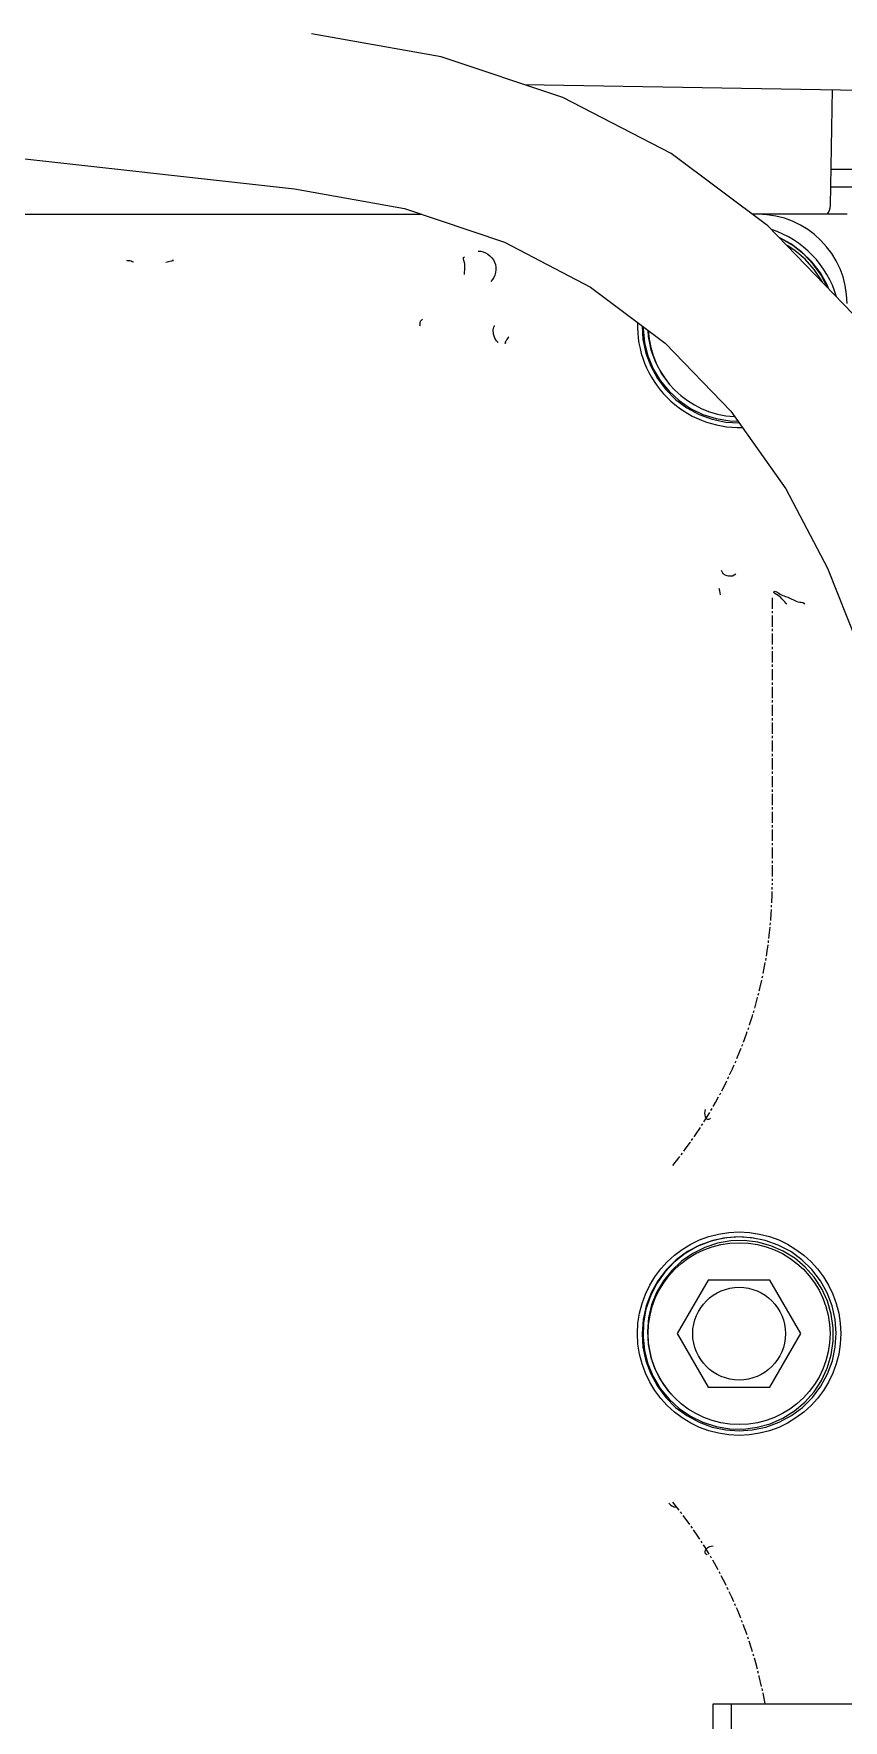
# Model space of a CAD drawing. Header units: metres. Extents: x 27859 to 32645, y 1492 to 8791.
# Drawn here: x 30191.1 to 30281.9, y 5757.2 to 5946.3 of the extents above; entities that cross this region are included whole.
import ezdxf

# ---------------------------------------------------------------- set-up
doc = ezdxf.new("R2010")
doc.units = ezdxf.units.M
doc.linetypes.add('CENTER', pattern=[2, 1.25, -0.25, 0.25, -0.25])
doc.layers.add('E-EQPT', color=190, linetype='Continuous')
doc.layers.add('E-HAT', color=253, linetype='CENTER', lineweight=15)

# ---------------------------------------------------------------- blocks, each defined once
blk = doc.blocks.new('EDG')
at = {"color": 0, "linetype": 'Continuous'}
for p, q in [((600.99, 1748.32, 1), (600.99, 2348.32, 1)), ((602.99, 2348.32, 1), (602.99, 1748.32, 1)), ((602.99, 1748.32, 1), (580.99, 1748.32, 1)), ((596.6, 1716.92, 1), (595.19, 1716.3, 1)), ((597.08, 1717.3, 1), (595.61, 1716.76, 1)), ((598.08, 1717.32, 1), (596.6, 1716.92, 1)), ((598.61, 1717.62, 1), (597.08, 1717.3, 1)), ((599.61, 1717.51, 1), (598.08, 1717.32, 1)), ((600.09, 1717.72, 1), (598.61, 1717.62, 1)), ((601.15, 1717.48, 1), (599.61, 1717.51, 1)), ((601.58, 1717.62, 1), (600.09, 1717.72, 1)), ((602.68, 1717.23, 1), (601.15, 1717.48, 1)), ((603.11, 1717.3, 1), (601.58, 1717.62, 1)), ((604.15, 1716.75, 1), (602.68, 1717.23, 1)), ((604.58, 1716.76, 1), (603.11, 1717.3, 1)), ((592.97, 1715.08, 1), (591.86, 1713.96, 1)), ((593.88, 1715.49, 1), (592.71, 1714.5, 1)), ((594.23, 1716.01, 1), (592.97, 1715.08, 1)), ((595.19, 1716.3, 1), (593.88, 1715.49, 1)), ((595.61, 1716.76, 1), (594.23, 1716.01, 1)), ((605.53, 1716.08, 1), (604.15, 1716.75, 1)), ((605.95, 1716.01, 1), (604.58, 1716.76, 1)), ((606.81, 1715.21, 1), (605.53, 1716.08, 1)), ((607.21, 1715.08, 1), (605.95, 1716.01, 1)), ((607.95, 1714.16, 1), (606.81, 1715.21, 1)), ((608.32, 1713.97, 1), (607.21, 1715.08, 1)), ((591.69, 1713.35, 1), (590.84, 1712.06, 1)), ((591.86, 1713.96, 1), (590.92, 1712.71, 1)), ((592.71, 1714.5, 1), (591.69, 1713.35, 1)), ((607.88, 1713.42, 1), (607.7, 1713.6, 1)), ((608.77, 1712.23, 1), (607.88, 1713.42, 1)), ((608.93, 1712.96, 1), (607.95, 1714.16, 1)), ((609.26, 1712.72, 1), (608.32, 1713.97, 1)), ((590.17, 1711.33, 1), (589.63, 1709.86, 1)), ((590.92, 1712.71, 1), (590.17, 1711.33, 1)), ((590.84, 1712.06, 1), (590.2, 1710.67, 1)), ((596.63, 1712.82, 1), (593.16, 1706.82, 1)), ((603.56, 1712.82, 1), (596.63, 1712.82, 1)), ((607.02, 1706.82, 1), (603.56, 1712.82, 1)), ((609.48, 1710.91, 1), (608.77, 1712.23, 1)), ((609.73, 1711.63, 1), (608.93, 1712.96, 1)), ((610, 1711.34, 1), (609.26, 1712.72, 1)), ((610.32, 1710.2, 1), (609.73, 1711.63, 1)), ((610.55, 1709.88, 1), (610, 1711.34, 1)), ((589.63, 1709.86, 1), (589.31, 1708.33, 1)), ((590.2, 1710.67, 1), (589.76, 1709.2, 1)), ((609.99, 1709.51, 1), (609.48, 1710.91, 1)), ((610.3, 1708.04, 1), (609.99, 1709.51, 1)), ((610.71, 1708.7, 1), (610.32, 1710.2, 1)), ((610.88, 1708.35, 1), (610.55, 1709.88, 1)), ((589.31, 1708.33, 1), (589.21, 1706.77, 1)), ((589.76, 1709.2, 1), (589.53, 1707.68, 1)), ((589.53, 1707.68, 1), (589.53, 1706.15, 1)), ((610.38, 1706.55, 1), (610.3, 1708.04, 1)), ((610.87, 1707.16, 1), (610.71, 1708.7, 1)), ((610.98, 1706.79, 1), (610.88, 1708.35, 1)), ((589.21, 1706.77, 1), (589.33, 1705.22, 1)), ((589.53, 1706.15, 1), (589.75, 1704.63, 1)), ((593.16, 1706.82, 1), (596.63, 1700.82, 1)), ((603.56, 1700.82, 1), (607.02, 1706.82, 1)), ((610.25, 1705.05, 1), (610.38, 1706.55, 1)), ((610.54, 1704.08, 1), (610.82, 1705.61, 1)), ((610.82, 1705.61, 1), (610.87, 1707.16, 1)), ((610.86, 1705.23, 1), (610.98, 1706.79, 1)), ((589.33, 1705.22, 1), (589.67, 1703.7, 1)), ((589.67, 1703.7, 1), (590.22, 1702.24, 1)), ((589.75, 1704.63, 1), (590.19, 1703.16, 1)), ((609.9, 1703.59, 1), (610.25, 1705.05, 1)), ((609.96, 1702.24, 1), (610.52, 1703.7, 1)), ((610.04, 1702.61, 1), (610.54, 1704.08, 1)), ((610.52, 1703.7, 1), (610.86, 1705.23, 1)), ((590.19, 1703.16, 1), (590.83, 1701.78, 1)), ((590.22, 1702.24, 1), (590.98, 1700.88, 1)), ((608.58, 1700.89, 1), (609.34, 1702.2, 1)), ((609.2, 1700.88, 1), (609.96, 1702.24, 1)), ((609.34, 1702.2, 1), (609.9, 1703.59, 1)), ((609.34, 1701.22, 1), (610.04, 1702.61, 1)), ((590.83, 1701.78, 1), (591.67, 1700.5, 1)), ((590.98, 1700.88, 1), (591.93, 1699.64, 1)), ((591.67, 1700.5, 1), (592.68, 1699.35, 1)), ((596.63, 1700.82, 1), (603.56, 1700.82, 1)), ((607.37, 1698.81, 1), (608.44, 1699.94, 1)), ((607.64, 1699.72, 1), (608.58, 1700.89, 1)), ((608.25, 1699.64, 1), (609.2, 1700.88, 1)), ((608.44, 1699.94, 1), (609.34, 1701.22, 1)), ((591.93, 1699.64, 1), (593.05, 1698.55, 1)), ((592.68, 1699.35, 1), (593.85, 1698.37, 1)), ((593.05, 1698.55, 1), (594.31, 1697.62, 1)), ((593.85, 1698.37, 1), (595.14, 1697.57, 1)), ((605.3, 1697.82, 1), (606.54, 1698.69, 1)), ((605.88, 1697.62, 1), (607.14, 1698.54, 1)), ((606.15, 1697.84, 1), (607.37, 1698.81, 1)), ((606.54, 1698.69, 1), (607.64, 1699.72, 1)), ((607.14, 1698.54, 1), (608.25, 1699.64, 1)), ((594.31, 1697.62, 1), (595.7, 1696.89, 1)), ((595.14, 1697.57, 1), (596.54, 1696.96, 1)), ((595.7, 1696.89, 1), (597.17, 1696.37, 1)), ((596.54, 1696.96, 1), (598, 1696.56, 1)), ((597.17, 1696.37, 1), (598.71, 1696.06, 1)), ((598, 1696.56, 1), (599.51, 1696.38, 1)), ((599.51, 1696.38, 1), (601.03, 1696.42, 1)), ((600.27, 1695.98, 1), (601.83, 1696.12, 1)), ((601.03, 1696.42, 1), (602.52, 1696.68, 1)), ((601.5, 1696.06, 1), (603.03, 1696.37, 1)), ((601.83, 1696.12, 1), (603.35, 1696.48, 1)), ((602.52, 1696.68, 1), (603.95, 1697.15, 1)), ((603.03, 1696.37, 1), (604.5, 1696.89, 1)), ((603.35, 1696.48, 1), (604.8, 1697.06, 1)), ((603.95, 1697.15, 1), (605.3, 1697.82, 1)), ((604.5, 1696.89, 1), (605.88, 1697.62, 1)), ((604.8, 1697.06, 1), (606.15, 1697.84, 1)), ((598.47, 1696.11, 1), (599.95, 1695.98, 1)), ((598.71, 1696.06, 1), (600.27, 1695.98, 1)), ((599.95, 1695.98, 1), (601.5, 1696.06, 1)), ((590.17, 1621.01, 1), (586.87, 1629.36, 1)), ((602.19, 1623.99, 1), (602.23, 1623.75, 1)), ((602.23, 1623.75, 1), (602.27, 1623.52, 1)), ((602.27, 1623.52, 1), (602.31, 1623.28, 1)), ((594.85, 1612.11, 1), (590.17, 1621.01, 1)), ((600.83, 1621.87, 1), (600.45, 1621.63, 1)), ((600.83, 1621.87, 1), (600.83, 1621.87, 1)), ((600.83, 1621.87, 1), (600.84, 1621.87, 1)), ((600.84, 1621.87, 1), (600.85, 1621.88, 1)), ((600.85, 1621.88, 1), (600.87, 1621.88, 1)), ((600.87, 1621.88, 1), (600.89, 1621.88, 1)), ((600.89, 1621.88, 1), (600.93, 1621.89, 1)), ((600.93, 1621.89, 1), (600.97, 1621.89, 1)), ((600.97, 1621.89, 1), (601.02, 1621.9, 1)), ((601.02, 1621.9, 1), (601.08, 1621.9, 1)), ((601.08, 1621.9, 1), (601.17, 1621.9, 1)), ((601.17, 1621.9, 1), (601.3, 1621.88, 1)), ((601.3, 1621.88, 1), (601.45, 1621.85, 1)), ((601.45, 1621.85, 1), (601.56, 1621.81, 1)), ((601.56, 1621.81, 1), (601.64, 1621.77, 1)), ((601.64, 1621.77, 1), (601.7, 1621.74, 1)), ((601.7, 1621.74, 1), (601.75, 1621.72, 1)), ((601.75, 1621.72, 1), (601.78, 1621.69, 1)), ((601.78, 1621.69, 1), (601.81, 1621.67, 1)), ((601.81, 1621.67, 1), (601.84, 1621.66, 1)), ((601.84, 1621.66, 1), (601.86, 1621.64, 1)), ((601.86, 1621.64, 1), (601.87, 1621.63, 1)), ((601.87, 1621.63, 1), (601.88, 1621.62, 1)), ((601.88, 1621.62, 1), (601.89, 1621.61, 1)), ((601.89, 1621.61, 1), (601.9, 1621.61, 1)), ((601.9, 1621.61, 1), (601.9, 1621.6, 1)), ((601.9, 1621.6, 1), (601.9, 1621.6, 1)), ((602.12, 1621.21, 1), (601.9, 1621.6, 1)), ((601.03, 1603.39, 1), (594.85, 1612.11, 1)), ((600.09, 1604.72, 1), (600.08, 1604.72, 1)), ((601.58, 1604.62, 1), (600.09, 1604.72, 1)), ((601.15, 1604.48, 1), (600.24, 1604.5, 1)), ((602.68, 1604.23, 1), (601.15, 1604.48, 1)), ((603.11, 1604.3, 1), (601.58, 1604.62, 1)), ((604.15, 1603.75, 1), (602.68, 1604.23, 1)), ((604.58, 1603.76, 1), (603.11, 1604.3, 1)), ((605.53, 1603.08, 1), (604.15, 1603.75, 1)), ((605.95, 1603.01, 1), (604.58, 1603.76, 1)), ((608.38, 1595.78, 1), (601.03, 1603.39, 1)), ((606.81, 1602.21, 1), (605.53, 1603.08, 1)), ((607.21, 1602.08, 1), (605.95, 1603.01, 1)), ((607.95, 1601.16, 1), (606.81, 1602.21, 1)), ((608.32, 1600.97, 1), (607.21, 1602.08, 1)), ((607.88, 1600.42, 1), (607.7, 1600.6, 1)), ((608.77, 1599.23, 1), (607.88, 1600.42, 1)), ((608.93, 1599.96, 1), (607.95, 1601.16, 1)), ((609.26, 1599.72, 1), (608.32, 1600.97, 1)), ((609.73, 1598.63, 1), (608.93, 1599.96, 1)), ((610, 1598.34, 1), (609.26, 1599.72, 1)), ((609.48, 1597.91, 1), (608.77, 1599.23, 1)), ((609.99, 1596.51, 1), (609.48, 1597.91, 1)), ((610.32, 1597.2, 1), (609.73, 1598.63, 1)), ((610.55, 1596.88, 1), (610, 1598.34, 1)), ((610.3, 1595.04, 1), (609.99, 1596.51, 1)), ((610.71, 1595.7, 1), (610.32, 1597.2, 1)), ((610.88, 1595.35, 1), (610.55, 1596.88, 1)), ((616.77, 1589.49, 1), (608.38, 1595.78, 1)), ((610.34, 1594.31, 1), (610.3, 1595.04, 1)), ((610.87, 1594.16, 1), (610.71, 1595.7, 1)), ((610.87, 1593.91, 1), (610.87, 1594.16, 1)), ((610.98, 1593.83, 1), (610.88, 1595.35, 1)), ((627.1, 1595.7, 1), (627.11, 1595.7, 1)), ((627.11, 1595.7, 1), (627.16, 1595.65, 1)), ((627.17, 1595.66, 1), (627.16, 1595.67, 1)), ((627.16, 1595.65, 1), (627.29, 1595.52, 1)), ((627.29, 1595.52, 1), (627.49, 1595.21, 1)), ((627.49, 1595.21, 1), (627.64, 1594.76, 1)), ((627.66, 1594.28, 1), (627.6, 1593.97, 1)), ((627.64, 1594.76, 1), (627.66, 1594.28, 1)), ((587.33, 1592.5, 1), (596.87, 1582.6, 1)), ((627.54, 1593.82, 1), (627.53, 1593.8, 1)), ((627.6, 1593.97, 1), (627.54, 1593.82, 1)), ((627.56, 1593.85, 1), (627.57, 1593.85, 1)), ((590.07, 1589.66, 1), (590.22, 1589.24, 1)), ((590.17, 1589.55, 1), (590.87, 1588.18, 1)), ((590.22, 1589.24, 1), (590.98, 1587.88, 1)), ((590.75, 1588.95, 1), (590.83, 1588.78, 1)), ((590.83, 1588.78, 1), (591.67, 1587.5, 1)), ((626.42, 1584.44, 1), (616.77, 1589.49, 1)), ((590.87, 1588.18, 1), (591.77, 1586.91, 1)), ((590.98, 1587.88, 1), (591.93, 1586.64, 1)), ((591.67, 1587.5, 1), (592.68, 1586.35, 1)), ((591.77, 1586.91, 1), (592.85, 1585.78, 1)), ((591.93, 1586.64, 1), (593.05, 1585.55, 1)), ((592.68, 1586.35, 1), (593.85, 1585.37, 1)), ((592.85, 1585.78, 1), (594.07, 1584.82, 1)), ((593.05, 1585.55, 1), (594.31, 1584.62, 1)), ((593.85, 1585.37, 1), (594.71, 1584.83, 1)), ((594.07, 1584.82, 1), (595.43, 1584.05, 1)), ((594.31, 1584.62, 1), (595.54, 1583.97, 1)), ((595.43, 1584.05, 1), (595.5, 1584.02, 1)), ((637.6, 1580.68, 1), (626.42, 1584.44, 1)), ((587.99, 1581.32, 1), (598.57, 1581.32, 1)), ((596.87, 1582.6, 1), (607.7, 1574.52, 1)), ((708.59, 1581.32, 1), (635.69, 1581.32, 1)), ((589.84, 1580.35, 1), (589.61, 1567.34, 1)), ((649.96, 1578.47, 1), (637.6, 1580.68, 1)), ((579.65, 1578.28, 1), (589.8, 1578.28, 1)), ((694.96, 1573.47, 1), (649.96, 1578.47, 1)), ((589.8, 1576.28, 1), (579.59, 1576.28, 1)), ((607.7, 1574.52, 1), (619.87, 1568.21, 1)), ((624.15, 1566.78, 1), (508.69, 1568.65, 1)), ((619.87, 1568.21, 1), (633.49, 1563.67, 1)), ((633.49, 1563.67, 1), (648.03, 1561.08, 1))]:
    blk.add_line(p, q, dxfattribs=at)
at = {"color": 0, "linetype": 'CENTER'}
blk.add_line((596.39, 1624.31, 1), (596.39, 1656.51, 1), dxfattribs=at)
at = {"color": 0, "linetype": 'Continuous'}
for radius in [11.4, 10.2, 5.2]:
    blk.add_circle((600.09, 1706.82, 1), radius, dxfattribs=at)
at = {"color": 0, "linetype": 'CENTER'}
for centre, start, end in [((646.39, 1757.14, 1), 190.1496, 218.9678), ((646.39, 1656.51, 1), 141.0322, 180)]:
    blk.add_arc(centre, 50, start, end, dxfattribs=at)
at = {"color": 0, "linetype": 'Continuous'}
for centre, radius, start, end in [((600.09, 1593.82, 1), 11.4, 358.1482, 91.7654), ((600.09, 1593.82, 1), 10.2, 2.9727, 87.0727), ((597.99, 1591.32, 1), 10, 180, 270), ((600.09, 1593.82, 1), 11.4, 196.5193, 251.4215), ((591.34, 1580.32, 1), 1.5, 138.1897, 179)]:
    blk.add_arc(centre, radius, start, end, dxfattribs=at)
for points, knots in [([(603.01, 1730.66, 1), (603.29, 1730.66, 1), (603.7, 1730.79, 1), (604.05, 1731.32, 1), (603.8, 1731.54, 1), (603.67, 1731.61, 1)], [0, 0, 0, 0, 0.525239, 0.737413, 1, 1, 1, 1]), ([(603.88, 1681.67, 1), (603.99, 1681.93, 1), (604.01, 1682.35, 1), (603.69, 1682.87, 1), (603.4, 1682.75, 1), (603.29, 1682.67, 1)], [0, 0, 0, 0, 0.533805, 0.750127, 1, 1, 1, 1]), ([(596.17, 1623.61, 1), (595.99, 1623.53, 1), (595.41, 1624.03, 1), (594.43, 1624.25, 1), (593.62, 1624.83, 1), (592.82, 1624.84, 1), (592.76, 1625.02, 1)], [0, 0, 0, 0, 0.157244, 0.499902, 0.845987, 1, 1, 1, 1]), ([(594.75, 1625.02, 1), (595.09, 1624.72, 1), (595.28, 1624.21, 1), (596.28, 1623.79, 1), (596.17, 1623.61, 1)], [0, 0, 0, 0, 0.684006, 1, 1, 1, 1]), ([(625.92, 1595.05, 1), (626.05, 1595.17, 1), (626.12, 1595.39, 1), (626.4, 1595.72, 1), (626.32, 1595.79, 1)], [0, 0, 0, 0, 0.630506, 1, 1, 1, 1]), ([(626.32, 1595.79, 1), (626.31, 1595.79, 1), (626.27, 1595.75, 1), (626.26, 1595.72, 1), (626.24, 1595.7, 1)], [0, 0, 0, 0, 0.243591, 1, 1, 1, 1]), ([(635.88, 1593.82, 1), (635.82, 1593.78, 1), (635.98, 1593.44, 1), (635.74, 1593.23, 1), (635.61, 1593.09, 1)], [0, 0, 0, 0, 0.279957, 1, 1, 1, 1]), ([(630.89, 1588.09, 1), (630.91, 1587.63, 1), (630.69, 1587.14, 1), (631.09, 1586.14, 1), (630.89, 1586.09, 1)], [0, 0, 0, 0, 0.684006, 1, 1, 1, 1]), ([(664.37, 1586.69, 1), (664.15, 1586.62, 1), (664.02, 1586.59, 1), (663.45, 1586.5, 1), (663.6, 1586.48, 1), (663.64, 1586.48, 1)], [0, 0, 0, 0, 0.703679, 0.892188, 1, 1, 1, 1]), ([(668.8, 1586.45, 1), (668.77, 1586.51, 1), (668.42, 1586.46, 1), (668.2, 1586.59, 1), (668.01, 1586.66, 1)], [0, 0, 0, 0, 0.274435, 1, 1, 1, 1])]:
    blk.add_open_spline(points, degree=3, knots=knots, dxfattribs=at)
for points in [[(607.99, 1725.81, 1), (607.83, 1726.07, 1), (607.5, 1726.25, 1), (607.19, 1726.25, 1)], [(629.35, 1585.45, 1), (628.61, 1585.45, 1), (627.01, 1586.48, 1), (627.41, 1588.34, 1), (627.93, 1588.86, 1)]]:
    blk.add_open_spline(points, degree=3, dxfattribs=at)

msp = doc.modelspace()

# ---------------------------------------------------------------- hatches: boundary and pattern name
at = {"layer": 'E-HAT', "linetype": 'Continuous'}
h = msp.add_hatch(dxfattribs=at)
h.set_pattern_fill('AR-CONC', color=8, scale=40, angle=90)
h.set_pattern_definition([(140, (30868.3, 2757.35), (25.101, 286.904), [30, -330]), (85, (30868.3, 2757.35), (-300.877, -55.5), [24, -264]), (190.4514, (30870.4, 2781.26), (-275.776, 231.404), [25.496, -280.457]), (136.184, (30788.3, 2757.35), (66.208, 426.897), [45, -495]), (186.636, (30793.8, 2792.93), (-389.647, 373.865), [38.244, -420.686]), (81.184, (30788.3, 2757.35), (-389.647, 373.865), [36, -396]), (111, (30808.3, 2797.35), (161.0476, 238.763), [30, -330]), (56, (30808.3, 2797.35), (-290.06, 97.326), [24, -264]), (161.4514, (30821.72, 2817.25), (-129.012, 336.089), [25.496, -280.457]), (127.5, (30868.3, 2757.35), (-133.1575, 4.864), [0, -260.8, 0, -268, 0, -265]), (97.5, (30868.3, 2757.35), (-157.7647, 105.2278), [0, -152.8, 0, -254.8, 0, -101]), (57.5, (30868.3, 2668.15), (9.022, 213.529), [0, -100, 0, -312, 0, -414]), (47.5, (30868.3, 2628.15), (-40.042, 233.2745), [0, -130, 0, -207.2, 0, -294])])
h.paths.add_polyline_path([(32053.3, 1585.35), (28053.3, 1585.35), (28053.3, 2085.35), (28638.3, 2085.35), (28638.3, 8185.35), (28053.3, 8185.35), (28053.3, 8685.35), (32053.3, 8685.35), (32053.3, 8185.35), (31468.3, 8185.35), (31468.3, 2085.35), (32053.3, 2085.35)])

# ---------------------------------------------------------------- next in the draw order: wipeouts: each hides what was drawn before it
msp.add_wipeout([(30870.3, 2757.35), (29240.32, 2757.35), (29240.32, 7507.34), (30870.3, 7507.34)]).translate(0, 0, -732205.32).dxf.layer = 'E-EQPT'

# ---------------------------------------------------------------- next in the draw order: block references
at = {"layer": 'E-EQPT', "rotation": 180}
msp.add_blockref('EDG', (30870.3, 7507.34, -732206.32), dxfattribs=at)

doc.saveas('drawing.dxf')
